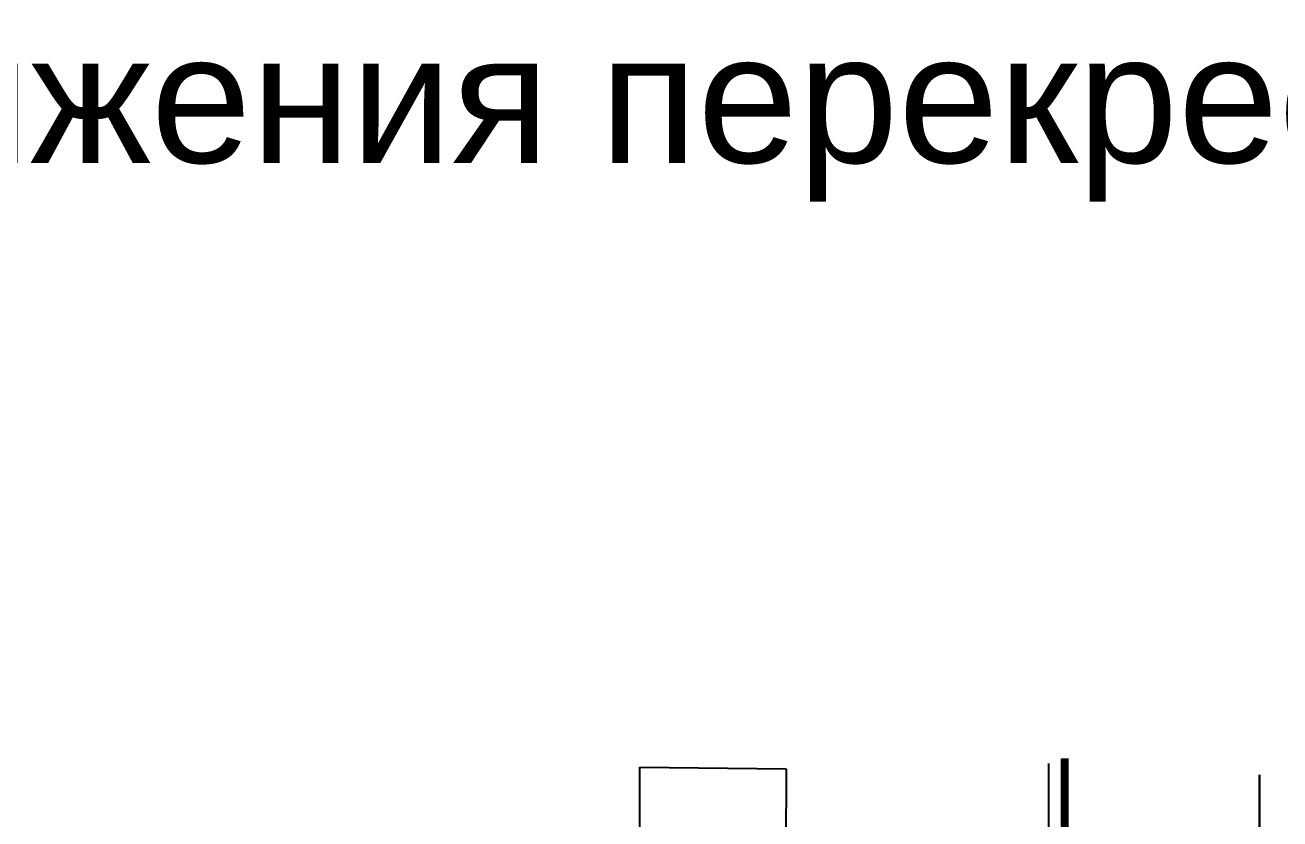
# Model space of a CAD drawing. Header units: millimetres. Extents: x 333 to 4944, y 2074 to 4864.
# Drawn here: x 1930 to 2672, y 4394 to 4864 of the extents above; entities that cross this region are included whole.
import ezdxf

# ---------------------------------------------------------------- set-up
doc = ezdxf.new("R2010")
doc.units = ezdxf.units.MM
doc.layers.get('0').update_dxf_attribs({"color": 152})
doc.layers.add('Описание', color=250, linetype='Continuous', lineweight=15)
doc.layers.add('разметка', color=251, linetype='Continuous', lineweight=15)
doc.styles.get("Standard").update_dxf_attribs({"font": 'arial.ttf'})

msp = doc.modelspace()

# ---------------------------------------------------------------- linework, layer by layer
at = {"color": 146, "true_color": 0x105689}
for p, q in [((2535.85203504227, 3851.904693934592), (2535.322390754351, 4426.434096457338)), ((2292.628014410919, 3852.470746059518), (2293.36808681886, 4424.322384763062)), ((2380.006742632169, 4423.266528915919), (2376.921700335164, 3851.904693934592))]:
    msp.add_line(p, q, dxfattribs=at)
msp.add_line((2293.36808681886, 4424.322384763062), (2380.006742632169, 4423.266528915919))
at = {"layer": 'разметка', "flags": 128}
for points, const_width in [([(2543.615371665735, 3851.033084804861), (2544.831514905185, 4429.601684295871)], 4.675982728924999), ([(2660.14560816314, 4419.820119696198), (2659.9839955775, 3879.575975787584)], 1.370168800861433)]:
    msp.add_lwpolyline(points, dxfattribs=dict(at, const_width=const_width))

# ---------------------------------------------------------------- texts
at = {"layer": 'Описание', "color": 18, "true_color": 0x000000}
msp.add_text('Схема организации движения перекрестка ул. Токомбаева - ул. Куттубаева ', height=76.4788823313591, dxfattribs=at).set_placement((746.8015837577591, 4781.986397024131, 26.38521440432098))

doc.saveas('drawing.dxf')
